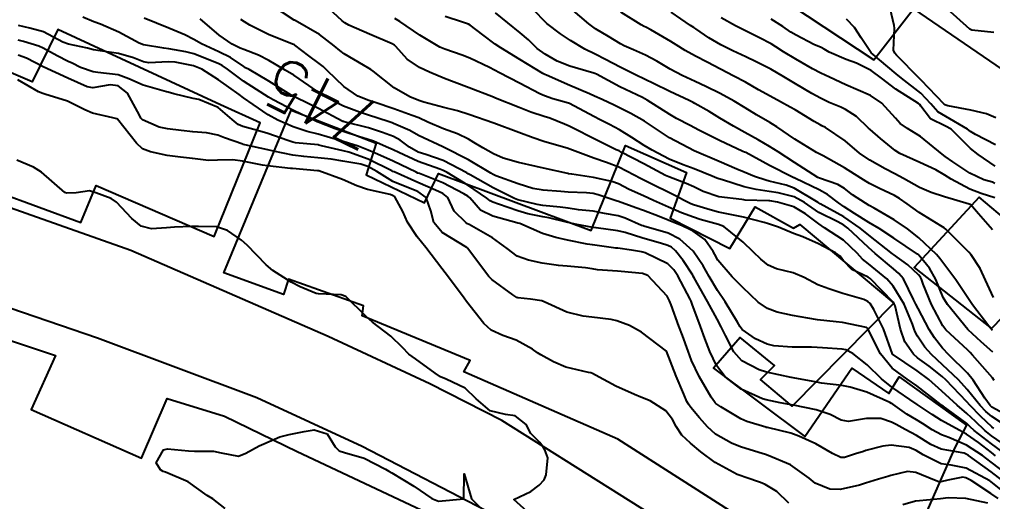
# Model space of a CAD drawing. Header units: metres. Extents: x 318500 to 325275, y 7408834 to 7428799.
# Drawn here: x 320770.1 to 320847.7, y 7409875.7 to 7409914.1 of the extents above; entities that cross this region are included whole.
import ezdxf
from ezdxf.enums import TextEntityAlignment as Align

# ---------------------------------------------------------------- set-up
doc = ezdxf.new("R2010")
doc.units = ezdxf.units.M
doc.header["$MEASUREMENT"] = 0
for name, color, linetype in [('Cotas', 45, 'Continuous'), ('Curvas de Nivel 1m', 11, 'Continuous'), ('Curvas de Nivel 5m', 15, 'Continuous'), ('Edificações', 30, 'Continuous'), ('Vias Primárias', 230, 'Continuous')]:
    doc.layers.add(name, color=color, linetype=linetype)
doc.styles.add('Style-STANDARD', font='STANDARD.shx')

msp = doc.modelspace()

# ---------------------------------------------------------------- linework, layer by layer
at = {"layer": 'Curvas de Nivel 1m', "flags": 128}
for points, elevation in [([(320847.785, 7409881.49), (320847.613, 7409881.627), (320846.735, 7409882.447), (320845.871, 7409883.346), (320845.634, 7409883.604), (320843.949, 7409885.367), (320843.664, 7409885.629), (320842.612, 7409886.45), (320841.686, 7409887.132), (320841.364, 7409887.405), (320840.679, 7409888.395), (320840.331, 7409889.421), (320839.905, 7409891.26), (320839.839, 7409891.429), (320839.742, 7409891.573), (320837.931, 7409893.448), (320837.771, 7409893.55), (320836.466, 7409894.159), (320835.784, 7409894.871), (320835.525, 7409895.222), (320835.153, 7409895.49), (320833.801, 7409896.231), (320832.553, 7409896.778), (320831.813, 7409897.053), (320830.601, 7409897.548), (320829.824, 7409897.815), (320829.478, 7409897.913), (320827.831, 7409898.353), (320826.903, 7409898.531), (320825.837, 7409898.756), (320825.16, 7409898.941), (320823.845, 7409899.338), (320823.623, 7409899.42), (320823.148, 7409899.651), (320822.301, 7409900.11), (320821.857, 7409900.326), (320820.609, 7409900.936), (320819.866, 7409901.302), (320819.609, 7409901.436), (320819.118, 7409901.701), (320817.879, 7409902.334), (320816.91, 7409902.709), (320815.889, 7409903.045), (320813.987, 7409903.769), (320813.901, 7409903.805), (320813.843, 7409903.828), (320811.909, 7409904.387), (320811.053, 7409904.673), (320809.919, 7409905.095), (320807.92, 7409905.85), (320805.93, 7409906.541), (320805.008, 7409906.82), (320803.938, 7409907.091), (320802.348, 7409907.522), (320801.946, 7409907.657), (320801.218, 7409907.941), (320799.96, 7409908.652), (320798.29, 7409909.985), (320798.121, 7409910.127), (320797.982, 7409910.213), (320797.52, 7409910.46), (320795.994, 7409911.373), (320795.627, 7409911.646), (320795.198, 7409912.022), (320794.013, 7409912.922), (320792.072, 7409914.027), (320792.03, 7409914.048), (320791.989, 7409914.07), (320790.049, 7409915.336)], 748), ([(320848.303, 7409881.995), (320847.621, 7409882.452), (320847.145, 7409882.847), (320846.7, 7409883.334), (320845.649, 7409884.601), (320844.962, 7409885.357), (320843.678, 7409886.579), (320842.798, 7409887.383), (320842.281, 7409887.976), (320841.705, 7409888.856), (320841.501, 7409889.197), (320841.426, 7409889.404), (320841.306, 7409889.816), (320840.62, 7409891.417), (320839.761, 7409892.842), (320839.241, 7409893.435), (320837.782, 7409894.636), (320837.318, 7409894.99), (320836.872, 7409895.464), (320835.805, 7409896.503), (320834.29, 7409897.503), (320833.824, 7409897.806), (320832.759, 7409898.598), (320831.845, 7409899.18), (320830.539, 7409899.55), (320829.927, 7409899.635), (320829.851, 7409899.64), (320827.963, 7409899.7), (320827.851, 7409899.715), (320827.69, 7409899.753), (320825.854, 7409899.974), (320824.609, 7409900.381), (320823.861, 7409900.758), (320823.257, 7409901.042), (320821.869, 7409901.556), (320821.605, 7409901.673), (320819.884, 7409902.606), (320818.075, 7409903.539), (320817.899, 7409903.624), (320817.68, 7409903.723), (320815.913, 7409904.604), (320814.238, 7409905.454), (320813.928, 7409905.605), (320813.54, 7409905.776), (320812.384, 7409906.243), (320811.936, 7409906.384), (320810.857, 7409906.734), (320809.943, 7409907.103), (320808.06, 7409907.849), (320807.951, 7409907.893), (320807.884, 7409907.918), (320805.962, 7409908.651), (320804.765, 7409909.102), (320803.972, 7409909.406), (320802.776, 7409909.922), (320801.984, 7409910.292), (320800.998, 7409910.952), (320800.112, 7409911.958), (320800.001, 7409912.059), (320799.8, 7409912.166), (320798.014, 7409912.933), (320796.359, 7409913.673), (320796.028, 7409913.857), (320795.835, 7409914.013), (320794.055, 7409915.694)], 749), ([(320847.683, 7409889.293), (320847.654, 7409889.321), (320847.377, 7409889.663), (320846.077, 7409891.345), (320845.747, 7409891.837), (320844.745, 7409893.36), (320843.783, 7409894.626), (320843.471, 7409895.059), (320843.207, 7409895.379), (320841.809, 7409896.684), (320840.89, 7409897.414), (320839.831, 7409898.138), (320838.23, 7409899.06), (320837.847, 7409899.277), (320837.558, 7409899.454), (320836.518, 7409900.131), (320835.862, 7409900.632), (320835.333, 7409900.956), (320833.869, 7409901.457), (320833.747, 7409901.511), (320831.888, 7409902.716), (320830.573, 7409903.55), (320829.906, 7409903.969), (320828.978, 7409904.51), (320827.922, 7409905.089), (320827.024, 7409905.599), (320825.936, 7409906.255), (320825.087, 7409906.768), (320823.948, 7409907.405), (320823.796, 7409907.489), (320823.488, 7409907.647), (320821.961, 7409908.381), (320820.637, 7409909.016), (320819.975, 7409909.338), (320819.209, 7409909.702), (320817.989, 7409910.305), (320816.81, 7409910.926), (320816.004, 7409911.338), (320815.179, 7409911.758), (320814.017, 7409912.442), (320813.221, 7409912.981), (320812.144, 7409913.798), (320812.032, 7409913.905), (320810.179, 7409915.828)], 753), ([(320847.692, 7409887.566), (320846.775, 7409888.408), (320845.731, 7409889.35), (320845.71, 7409889.373), (320844.074, 7409891.367), (320843.749, 7409891.942), (320843.162, 7409893.379), (320842.659, 7409894.267), (320841.789, 7409895.319), (320841.749, 7409895.36), (320841.689, 7409895.402), (320839.808, 7409896.659), (320838.629, 7409897.442), (320837.827, 7409897.932), (320836.678, 7409898.627), (320835.845, 7409899.159), (320835.397, 7409899.487), (320834.522, 7409900.165), (320833.86, 7409900.519), (320831.97, 7409901.428), (320831.869, 7409901.48), (320831.834, 7409901.495), (320831.72, 7409901.532), (320829.884, 7409902.478), (320827.996, 7409903.491), (320827.899, 7409903.54), (320827.777, 7409903.591), (320825.913, 7409904.449), (320824.271, 7409905.289), (320823.927, 7409905.473), (320823.582, 7409905.645), (320822.489, 7409906.216), (320821.939, 7409906.538), (320820.146, 7409907.688), (320819.952, 7409907.795), (320819.763, 7409907.883), (320817.965, 7409908.742), (320816.091, 7409909.748), (320815.981, 7409909.807), (320815.89, 7409909.842), (320813.989, 7409910.39), (320812.979, 7409910.802), (320812.003, 7409911.34), (320811.381, 7409911.809), (320810.684, 7409912.487), (320810.022, 7409913.058), (320809.044, 7409913.84), (320808.042, 7409914.651)], 752), ([(320847.749, 7409891.95), (320847.115, 7409893.33), (320846.698, 7409894.255), (320845.982, 7409895.347), (320845.793, 7409895.562), (320843.986, 7409897.368), (320843.822, 7409897.494), (320843.543, 7409897.656), (320841.84, 7409898.711), (320840.876, 7409899.415), (320840.269, 7409899.839), (320839.856, 7409900.072), (320838.664, 7409900.64), (320837.866, 7409901.031), (320837.601, 7409901.187), (320837.189, 7409901.46), (320835.882, 7409902.28), (320834.164, 7409903.238), (320833.898, 7409903.371), (320833.631, 7409903.513), (320831.916, 7409904.566), (320830.475, 7409905.552), (320830.146, 7409905.77), (320829.933, 7409905.895), (320828.868, 7409906.505), (320827.945, 7409907.075), (320827.076, 7409907.599), (320825.959, 7409908.212), (320824.83, 7409908.764), (320823.973, 7409909.169), (320822.932, 7409909.656), (320821.987, 7409910.147), (320820.899, 7409910.778), (320820.004, 7409911.267), (320819.048, 7409911.704), (320818.316, 7409912.018), (320818.015, 7409912.177), (320817.051, 7409912.765), (320816.026, 7409913.379), (320815.496, 7409913.755), (320814.048, 7409914.983)], 754), ([(320847.856, 7409899.882), (320846.765, 7409900.242), (320845.862, 7409900.571), (320844.379, 7409901.365), (320843.875, 7409901.689), (320843.149, 7409902.113), (320841.89, 7409902.706), (320840.294, 7409903.424), (320839.904, 7409903.664), (320838.74, 7409904.62), (320837.928, 7409905.326), (320837.8, 7409905.452), (320836.838, 7409906.365), (320835.945, 7409906.941), (320835.574, 7409907.114), (320834.662, 7409907.499), (320833.955, 7409907.828), (320833.276, 7409908.201), (320831.972, 7409908.982), (320831.032, 7409909.544), (320829.989, 7409910.139), (320828.84, 7409910.734), (320828.003, 7409911.131), (320826.978, 7409911.6), (320826.015, 7409912.08), (320825.058, 7409912.662), (320824.027, 7409913.363), (320823.862, 7409913.476), (320823.605, 7409913.646), (320822.046, 7409914.705)], 756), ([(320847.783, 7409913.079), (320846.029, 7409913.273), (320845.866, 7409913.352), (320844.054, 7409914.957)], 761), ([(320849.55, 7409877.29), (320847.572, 7409878.816), (320846.884, 7409879.327), (320845.592, 7409880.163), (320844.191, 7409880.771), (320843.604, 7409880.982), (320842.858, 7409881.381), (320842.1, 7409881.877), (320841.618, 7409882.168), (320840.844, 7409882.633), (320839.724, 7409883.429), (320839.631, 7409883.494), (320839.489, 7409883.574), (320837.644, 7409884.374), (320836.326, 7409884.794), (320835.651, 7409884.909), (320834.052, 7409885.106), (320833.655, 7409885.177), (320831.78, 7409885.529), (320831.66, 7409885.554), (320831.635, 7409885.556), (320829.666, 7409885.979), (320829.078, 7409886.16), (320827.68, 7409886.896), (320827.052, 7409887.596), (320826.388, 7409888.919), (320826.042, 7409889.607), (320825.719, 7409890.205), (320824.951, 7409891.622), (320823.893, 7409893.513), (320823.819, 7409893.639), (320823.803, 7409893.672), (320823.771, 7409893.718), (320823.008, 7409894.878), (320822.396, 7409895.661), (320822.082, 7409895.954), (320821.796, 7409896.093), (320821.21, 7409896.265), (320819.805, 7409896.676), (320818.392, 7409897.131), (320817.813, 7409897.267), (320816.072, 7409897.49), (320815.817, 7409897.53), (320814.528, 7409897.763), (320813.821, 7409897.918), (320812.312, 7409898.28), (320811.826, 7409898.373), (320810.624, 7409898.614), (320809.83, 7409898.839), (320808.287, 7409899.393), (320807.837, 7409899.535), (320807.628, 7409899.643), (320807.351, 7409899.857), (320805.855, 7409900.893), (320804.198, 7409901.905), (320803.872, 7409902.075), (320803.623, 7409902.163), (320801.883, 7409902.773), (320800.337, 7409903.51), (320799.896, 7409903.726), (320799.345, 7409903.968), (320798.325, 7409904.404), (320797.905, 7409904.539), (320797.135, 7409904.771), (320795.912, 7409905.167), (320795.28, 7409905.386), (320793.919, 7409905.93), (320793.841, 7409905.963), (320793.627, 7409906.044), (320791.932, 7409906.848), (320790.327, 7409907.703), (320789.947, 7409907.922), (320789.667, 7409908.094), (320787.966, 7409909.203), (320786.694, 7409910.139), (320786.271, 7409910.434), (320785.984, 7409910.58), (320785.263, 7409910.881), (320783.992, 7409911.372), (320783.355, 7409911.541), (320781.996, 7409911.774), (320781.614, 7409911.824), (320779.999, 7409912.098), (320779.65, 7409912.234), (320778.013, 7409913.095), (320776.56, 7409913.734), (320776.025, 7409913.935), (320775.154, 7409914.293)], 744), ([(320848.904, 7409879.3), (320847.594, 7409880.263), (320846.222, 7409881.341), (320845.9, 7409881.633), (320845.615, 7409881.883), (320843.735, 7409883.262), (320843.63, 7409883.336), (320843.607, 7409883.347), (320843.578, 7409883.371), (320841.652, 7409884.883), (320840.88, 7409885.412), (320839.673, 7409886.308), (320838.737, 7409887.44), (320837.773, 7409889.386), (320837.747, 7409889.45), (320837.711, 7409889.496), (320837.627, 7409889.536), (320835.717, 7409889.936), (320835.207, 7409889.998), (320833.72, 7409890.157), (320832.958, 7409890.281), (320831.724, 7409890.492), (320830.516, 7409890.76), (320829.733, 7409891.062), (320828.998, 7409891.571), (320827.757, 7409892.735), (320826.927, 7409893.598), (320825.783, 7409894.925), (320825.531, 7409895.357), (320825.402, 7409895.616), (320824.736, 7409896.558), (320823.814, 7409897.217), (320823.539, 7409897.367), (320822.945, 7409897.653), (320822.137, 7409897.977), (320821.827, 7409898.105), (320821.108, 7409898.4), (320819.838, 7409898.874), (320819.243, 7409899.1), (320817.848, 7409899.598), (320817.754, 7409899.627), (320817.442, 7409899.726), (320816.239, 7409900.137), (320815.847, 7409900.231), (320815.317, 7409900.286), (320813.849, 7409900.343), (320813.247, 7409900.381), (320811.85, 7409900.496), (320811.024, 7409900.641), (320809.858, 7409900.999), (320808.071, 7409901.644), (320807.868, 7409901.737), (320807.67, 7409901.853), (320805.886, 7409902.93), (320803.96, 7409903.909), (320803.922, 7409903.932), (320803.9, 7409903.938), (320803.85, 7409903.961), (320801.909, 7409904.857), (320801.218, 7409905.246), (320799.919, 7409905.828), (320799.818, 7409905.861), (320799.498, 7409905.966), (320797.928, 7409906.491), (320797.199, 7409906.729), (320795.938, 7409907.203), (320794.318, 7409908.034), (320793.954, 7409908.277), (320793.163, 7409908.851), (320791.974, 7409909.665), (320791.288, 7409910.077), (320789.987, 7409910.836), (320789.156, 7409911.267), (320787.996, 7409911.712), (320787.701, 7409911.828), (320787.063, 7409912.134), (320786.011, 7409912.856), (320784.499, 7409914.165)], 746), ([(320848.876, 7409880.015), (320847.604, 7409880.906), (320847.073, 7409881.328), (320846.319, 7409882.041), (320845.623, 7409882.685), (320844.858, 7409883.358), (320843.647, 7409884.478), (320842.601, 7409885.386), (320841.67, 7409886.083), (320839.69, 7409887.43), (320838.974, 7409889.437), (320838.21, 7409890.968), (320837.923, 7409891.448), (320837.743, 7409891.63), (320837.424, 7409891.776), (320835.752, 7409892.264), (320834.636, 7409892.617), (320833.761, 7409892.935), (320832.67, 7409893.521), (320831.774, 7409893.915), (320830.464, 7409894.237), (320829.78, 7409894.518), (320829.202, 7409894.987), (320828.593, 7409895.578), (320827.801, 7409896.344), (320826.253, 7409897.606), (320825.822, 7409897.769), (320824.362, 7409898.166), (320823.83, 7409898.333), (320822.884, 7409898.703), (320821.842, 7409899.147), (320820.659, 7409899.682), (320819.854, 7409900.046), (320818.716, 7409900.564), (320817.863, 7409900.994), (320817.33, 7409901.196), (320815.866, 7409901.506), (320814.141, 7409901.767), (320813.871, 7409901.81), (320813.82, 7409901.821), (320811.877, 7409902.255), (320811.3, 7409902.387), (320809.883, 7409902.707), (320808.671, 7409903.059), (320807.893, 7409903.39), (320807.036, 7409903.863), (320806.332, 7409904.301), (320805.907, 7409904.563), (320805.022, 7409905.004), (320803.915, 7409905.402), (320802.659, 7409905.923), (320801.925, 7409906.258), (320801.404, 7409906.462), (320799.935, 7409906.981), (320798.444, 7409907.481), (320797.945, 7409907.642), (320797.063, 7409907.999), (320795.961, 7409908.758), (320794.644, 7409910.03), (320794.299, 7409910.351), (320793.986, 7409910.599), (320793.159, 7409911.22), (320792.058, 7409912.069), (320792.001, 7409912.105), (320791.94, 7409912.131), (320790.012, 7409912.878), (320788.474, 7409913.663), (320788.027, 7409913.921), (320787.744, 7409914.124)], 747), ([(320847.814, 7409885.318), (320847.663, 7409885.52), (320846.091, 7409887.344), (320845.891, 7409887.546), (320845.694, 7409887.734), (320843.946, 7409889.368), (320843.715, 7409889.672), (320842.811, 7409891.384), (320842.158, 7409893), (320842.009, 7409893.396), (320841.924, 7409893.55), (320841.773, 7409893.737), (320840.924, 7409894.555), (320839.789, 7409895.37), (320839.702, 7409895.431), (320837.812, 7409896.907), (320837.132, 7409897.46), (320835.833, 7409898.376), (320833.939, 7409899.419), (320833.849, 7409899.465), (320833.782, 7409899.511), (320831.861, 7409900.663), (320831.23, 7409900.906), (320829.867, 7409901.221), (320829.591, 7409901.288), (320828.691, 7409901.578), (320827.875, 7409901.924), (320827.288, 7409902.186), (320825.888, 7409902.797), (320823.9, 7409903.64), (320821.915, 7409904.681), (320820.407, 7409905.685), (320819.933, 7409906.004), (320818.845, 7409906.612), (320817.944, 7409907.075), (320817.509, 7409907.29), (320816.563, 7409907.741), (320815.954, 7409908.006), (320815.537, 7409908.173), (320813.966, 7409908.838), (320812.114, 7409909.661), (320811.979, 7409909.722), (320811.828, 7409909.802), (320809.996, 7409910.927), (320808.476, 7409911.845), (320808.013, 7409912.153), (320807.041, 7409912.885), (320806.028, 7409913.663), (320805.885, 7409913.74), (320805.426, 7409913.889), (320804.037, 7409914.351)], 751), ([(320847.867, 7409901.038), (320847.67, 7409901.125), (320846.981, 7409901.333), (320845.877, 7409901.848), (320844.502, 7409902.752), (320843.897, 7409903.186), (320843.662, 7409903.374), (320841.921, 7409904.77), (320840.895, 7409905.416), (320840.324, 7409905.815), (320839.938, 7409906.238), (320838.838, 7409907.441), (320837.959, 7409908.04), (320836.96, 7409908.471), (320835.971, 7409908.896), (320834.671, 7409909.5), (320833.985, 7409909.831), (320833.329, 7409910.178), (320832.001, 7409910.941), (320831.012, 7409911.545), (320830.399, 7409911.939), (320830.016, 7409912.167), (320829.089, 7409912.642), (320828.026, 7409913.177), (320827.171, 7409913.599), (320826.039, 7409914.236)], 757), ([(320847.887, 7409902.426), (320846.543, 7409903.34), (320845.907, 7409903.835), (320844.373, 7409905.366), (320843.932, 7409905.613), (320842.74, 7409906.19), (320841.948, 7409907.212), (320841.879, 7409907.331), (320841.776, 7409907.403), (320839.967, 7409908.546), (320838.811, 7409909.442), (320837.989, 7409910.055), (320836.828, 7409910.637), (320836.002, 7409910.929), (320834.652, 7409911.5), (320834.25, 7409911.744), (320834.014, 7409911.873), (320833.417, 7409912.115), (320832.023, 7409912.851), (320831.602, 7409913.112), (320830.96, 7409913.546), (320830.039, 7409914.151)], 758), ([(320847.912, 7409904.103), (320846.327, 7409904.941), (320845.927, 7409905.183), (320845.691, 7409905.352), (320843.94, 7409906.373), (320843.322, 7409906.758), (320842.752, 7409907.388), (320841.962, 7409908.225), (320840.42, 7409909.423), (320839.985, 7409909.77), (320838.01, 7409911.45), (320837.209, 7409912.649), (320836.668, 7409913.47), (320836.04, 7409914.137)], 759), ([(320848.494, 7409877.306), (320847.561, 7409878.036), (320845.762, 7409879.338), (320845.582, 7409879.454), (320845.408, 7409879.517), (320843.587, 7409879.841), (320842.768, 7409880.206), (320841.603, 7409880.933), (320840.71, 7409881.413), (320839.99, 7409881.8), (320839.616, 7409882.003), (320838.772, 7409882.285), (320837.618, 7409882.283), (320836.204, 7409882.059), (320835.617, 7409882.155), (320834.73, 7409882.602), (320833.625, 7409882.975), (320831.816, 7409883.34), (320831.628, 7409883.377), (320831.5, 7409883.403), (320830.756, 7409883.543), (320829.633, 7409883.774), (320829.337, 7409883.862), (320827.646, 7409884.625), (320826.355, 7409885.603), (320825.673, 7409886.508), (320825.148, 7409887.618), (320824.742, 7409888.666), (320824.386, 7409889.63), (320823.737, 7409891.407), (320823.653, 7409891.641), (320823.574, 7409891.811), (320822.577, 7409893.658), (320822.261, 7409894.149), (320821.779, 7409894.61), (320819.982, 7409895.495), (320819.789, 7409895.563), (320819.681, 7409895.583), (320818.904, 7409895.703), (320817.792, 7409895.86), (320817.634, 7409895.881), (320815.796, 7409896.127), (320815.355, 7409896.197), (320813.801, 7409896.507), (320812.857, 7409896.732), (320811.809, 7409897.034), (320809.99, 7409897.827), (320809.86, 7409897.869), (320809.821, 7409897.88), (320809.749, 7409897.902), (320807.826, 7409898.423), (320806.866, 7409898.9), (320805.998, 7409899.878), (320805.842, 7409900.019), (320805.515, 7409900.215), (320803.858, 7409901.078), (320801.98, 7409901.817), (320801.869, 7409901.863), (320801.72, 7409901.932), (320799.883, 7409902.821), (320798.39, 7409903.485), (320797.896, 7409903.692), (320797.097, 7409903.998), (320795.904, 7409904.386), (320794.637, 7409904.759), (320793.909, 7409904.955), (320793.032, 7409905.174), (320791.915, 7409905.561), (320790.704, 7409906.082), (320789.926, 7409906.498), (320788.725, 7409907.321), (320787.946, 7409907.872), (320787.61, 7409908.125), (320785.967, 7409909.3), (320784.642, 7409910.163), (320783.982, 7409910.42), (320782.502, 7409910.709), (320781.985, 7409910.738), (320780.424, 7409910.663), (320779.985, 7409910.724), (320779.177, 7409911.049), (320777.992, 7409911.409), (320777.238, 7409911.507), (320775.994, 7409911.705), (320775.521, 7409911.813), (320773.998, 7409912.136), (320773.564, 7409912.314), (320772.012, 7409913.122), (320770.933, 7409913.43), (320770.019, 7409913.621)], 743), ([(320848.628, 7409876.391), (320847.549, 7409877.265), (320847.473, 7409877.321), (320845.565, 7409878.328), (320844.365, 7409878.561), (320843.569, 7409878.667), (320842.139, 7409879.392), (320841.585, 7409879.729), (320841.031, 7409879.966), (320839.591, 7409880.149), (320838.942, 7409880.084), (320837.584, 7409879.721), (320837.378, 7409879.658), (320836.758, 7409879.462), (320835.87, 7409879.182), (320835.576, 7409879.181), (320834.916, 7409879.49), (320833.591, 7409880.273), (320832.235, 7409880.889), (320831.604, 7409881.105), (320829.738, 7409881.558), (320829.628, 7409881.578), (320829.61, 7409881.584), (320828.089, 7409882.057), (320827.617, 7409882.266), (320826.006, 7409883.226), (320825.629, 7409883.473), (320825.556, 7409883.538), (320825.504, 7409883.612), (320825.257, 7409883.994), (320824.28, 7409885.631), (320823.679, 7409886.925), (320823.41, 7409887.644), (320822.947, 7409888.896), (320822.664, 7409889.656), (320822.044, 7409891.357), (320821.93, 7409891.667), (320821.746, 7409892.04), (320820.199, 7409893.686), (320819.772, 7409893.842), (320818.074, 7409894.017), (320817.773, 7409894.037), (320816.179, 7409894.156), (320815.767, 7409894.213), (320815.225, 7409894.298), (320813.77, 7409894.441), (320813.06, 7409894.491), (320811.773, 7409894.683), (320810.672, 7409894.921), (320809.781, 7409895.227), (320808.979, 7409895.838), (320807.803, 7409896.697), (320805.948, 7409897.748), (320805.819, 7409897.816), (320805.701, 7409897.882), (320804.748, 7409898.815), (320804.239, 7409899.904), (320803.845, 7409900.238), (320803.263, 7409900.502), (320801.858, 7409901.12), (320799.961, 7409901.959), (320799.871, 7409902.001), (320799.795, 7409902.037), (320797.885, 7409902.979), (320796.367, 7409903.531), (320795.895, 7409903.649), (320794.19, 7409904.036), (320793.955, 7409904.093), (320793.901, 7409904.104), (320792.104, 7409904.269), (320791.902, 7409904.318), (320791.506, 7409904.472), (320789.909, 7409905.01), (320789.065, 7409905.256), (320787.915, 7409905.58), (320787.534, 7409905.743), (320787.048, 7409906.133), (320785.934, 7409907.083), (320784.39, 7409907.719), (320783.945, 7409907.811), (320782.418, 7409908.193), (320781.952, 7409908.305), (320781.819, 7409908.335), (320779.959, 7409908.863), (320778.83, 7409909.378), (320777.972, 7409909.708), (320776.354, 7409909.895), (320775.975, 7409909.928), (320774.973, 7409910.295), (320774.3, 7409910.622), (320773.985, 7409910.762), (320773.098, 7409911.21), (320771.995, 7409911.827), (320771.642, 7409911.981), (320770.42, 7409912.354), (320770.002, 7409912.461)], 742), ([(320848.123, 7409875.898), (320847.54, 7409876.297), (320845.983, 7409877.336), (320845.553, 7409877.563), (320845.298, 7409877.6), (320844.121, 7409877.361), (320843.549, 7409877.23), (320843.405, 7409877.229), (320843.05, 7409877.378), (320841.559, 7409877.991), (320840.907, 7409878.063), (320839.555, 7409877.742), (320839.318, 7409877.668), (320838.584, 7409877.44), (320837.547, 7409877.119), (320837.057, 7409876.969), (320835.541, 7409876.616), (320834.696, 7409876.647), (320833.546, 7409877.135), (320833.056, 7409877.515), (320831.566, 7409878.586), (320829.788, 7409879.346), (320829.578, 7409879.413), (320829.051, 7409879.568), (320827.587, 7409880.028), (320826.862, 7409880.327), (320825.602, 7409881.049), (320824.944, 7409881.62), (320824.318, 7409882.33), (320823.625, 7409883.169), (320823.424, 7409883.44), (320823.313, 7409883.645), (320823.062, 7409884.225), (320822.459, 7409885.658), (320821.69, 7409887.67), (320819.702, 7409889.161), (320818.727, 7409889.705), (320817.715, 7409890.076), (320817.273, 7409890.17), (320815.719, 7409890.358), (320815.036, 7409890.441), (320813.725, 7409890.765), (320811.93, 7409891.605), (320811.738, 7409891.682), (320810.838, 7409891.814), (320809.821, 7409891.909), (320809.741, 7409891.938), (320809.43, 7409892.146), (320807.755, 7409893.361), (320807.515, 7409893.611), (320807.33, 7409893.856), (320805.926, 7409895.74), (320805.816, 7409895.88), (320805.79, 7409895.9), (320805.753, 7409895.918), (320803.808, 7409897.118), (320803.128, 7409897.917), (320802.898, 7409898.85), (320802.524, 7409899.923), (320801.847, 7409900.395), (320801.113, 7409900.679), (320799.858, 7409901.191), (320798.593, 7409901.979), (320797.876, 7409902.382), (320797.308, 7409902.566), (320795.882, 7409902.809), (320794.948, 7409902.96), (320793.886, 7409903.086), (320792.77, 7409903.173), (320791.888, 7409903.294), (320790.363, 7409903.615), (320789.894, 7409903.72), (320788.073, 7409904.117), (320787.934, 7409904.153), (320787.9, 7409904.161), (320786.446, 7409904.683), (320785.907, 7409904.892), (320785.006, 7409905.062), (320783.91, 7409905.148), (320782.997, 7409905.27), (320781.912, 7409905.384), (320781.233, 7409905.53), (320779.919, 7409906.097), (320779.787, 7409906.231), (320779.668, 7409906.488), (320778.706, 7409908.242), (320777.958, 7409908.811), (320777.321, 7409908.899), (320775.956, 7409908.673), (320775.495, 7409908.749), (320773.967, 7409909.433), (320771.98, 7409910.33), (320770.667, 7409911.03), (320769.989, 7409911.28)], 741), ([(320810.577, 7409874.88), (320809.52, 7409875.83), (320810.88, 7409876.459), (320811.537, 7409876.967), (320811.938, 7409877.401), (320812.094, 7409877.792), (320812.22, 7409879.14), (320811.99, 7409879.794), (320811.836, 7409880.05), (320811.586, 7409880.368), (320810.878, 7409881.096), (320810.499, 7409881.817), (320809.61, 7409882.498), (320808.844, 7409882.605), (320807.616, 7409882.892), (320806.521, 7409883.867), (320805.642, 7409884.699), (320804.125, 7409885.43), (320803.656, 7409885.617), (320803.248, 7409885.914), (320801.671, 7409887.052), (320801.152, 7409887.415), (320800.626, 7409887.946), (320799.693, 7409888.852), (320798.246, 7409889.982), (320797.717, 7409890.441), (320796.108, 7409892.006), (320795.741, 7409892.151), (320793.929, 7409892.224), (320793.742, 7409892.249), (320792.473, 7409892.785), (320791.751, 7409893.153), (320790.305, 7409894.085), (320789.767, 7409894.534), (320788.256, 7409896.113), (320787.796, 7409896.523), (320786.671, 7409897.273), (320785.811, 7409897.58), (320784.371, 7409897.605), (320783.811, 7409897.588), (320782.452, 7409897.548), (320781.809, 7409897.493), (320780.615, 7409897.411), (320779.811, 7409897.628), (320779.046, 7409898.238), (320777.833, 7409899.541), (320777.41, 7409899.831), (320776.196, 7409900.275), (320775.842, 7409900.401), (320775.687, 7409900.437), (320774.611, 7409900.298), (320773.84, 7409900.264), (320773.725, 7409900.311), (320771.864, 7409901.942), (320771.205, 7409902.34), (320769.878, 7409902.897)], 739), ([(320786.49, 7409875.115), (320785.517, 7409875.871), (320785.073, 7409876.154), (320783.536, 7409877.239), (320781.752, 7409877.992), (320781.548, 7409878.07), (320781.345, 7409878.203), (320781.005, 7409878.762), (320781.574, 7409879.796), (320781.902, 7409879.868), (320783.573, 7409879.709), (320784.061, 7409879.677), (320785.573, 7409879.684), (320786.167, 7409879.545), (320787.568, 7409879.292), (320788.155, 7409879.528), (320789.21, 7409880.096), (320789.582, 7409880.268), (320790.849, 7409880.816), (320791.589, 7409880.997), (320792.8, 7409881.26), (320793.593, 7409881.373), (320794.618, 7409881.052), (320795.269, 7409880.015), (320795.576, 7409879.71), (320796.017, 7409879.562), (320797.567, 7409879.11), (320799.276, 7409878.242), (320799.552, 7409878.089), (320799.795, 7409877.956), (320801.534, 7409876.889), (320802.972, 7409875.915), (320803.518, 7409875.696), (320805.52, 7409875.88), (320805.55, 7409877.88), (320806.124, 7409875.871), (320806.835, 7409875.182)], 739)]:
    msp.add_lwpolyline(points, dxfattribs=dict(at, elevation=elevation))
at = {"layer": 'Curvas de Nivel 5m', "flags": 128}
for points, elevation in [([(320847.94, 7409906.282), (320847.189, 7409906.578), (320845.945, 7409906.87), (320844.103, 7409907.214), (320843.949, 7409907.278), (320843.892, 7409907.314), (320843.832, 7409907.372), (320841.978, 7409909.268), (320841.844, 7409909.402), (320840.008, 7409911.277), (320839.883, 7409911.431), (320839.782, 7409911.662), (320839.851, 7409913.432), (320839.839, 7409913.626), (320839.405, 7409915.437)], 760), ([(320847.678, 7409897.322), (320846.564, 7409898.614), (320845.912, 7409899.349), (320845.867, 7409899.367), (320845.85, 7409899.375), (320845.811, 7409899.39), (320843.856, 7409899.98), (320842.795, 7409900.321), (320841.863, 7409900.719), (320841.42, 7409900.961), (320840.583, 7409901.419), (320839.875, 7409901.793), (320839.105, 7409902.214), (320837.892, 7409902.893), (320837.083, 7409903.462), (320835.914, 7409904.434), (320834.354, 7409905.504), (320834.066, 7409905.642), (320833.932, 7409905.71), (320833.467, 7409905.983), (320831.944, 7409906.898), (320831.541, 7409907.131), (320830.781, 7409907.548), (320829.956, 7409907.988), (320829.028, 7409908.51), (320827.973, 7409909.11), (320827.059, 7409909.599), (320825.988, 7409910.145), (320824.922, 7409910.7), (320824.003, 7409911.182), (320823.177, 7409911.652), (320822.451, 7409912.1), (320822.017, 7409912.368), (320820.432, 7409913.28), (320820.028, 7409913.507), (320819.904, 7409913.567), (320819.654, 7409913.696), (320818.045, 7409914.707)], 755), ([(320847.923, 7409879.315), (320847.584, 7409879.578), (320846.562, 7409880.369), (320845.605, 7409881.03), (320845.022, 7409881.356), (320843.618, 7409882.132), (320842.853, 7409882.613), (320841.655, 7409883.4), (320841.63, 7409883.414), (320841.578, 7409883.453), (320839.65, 7409884.781), (320838.819, 7409885.438), (320837.677, 7409886.565), (320836.529, 7409887.467), (320835.969, 7409887.752), (320835.693, 7409887.819), (320834.124, 7409887.933), (320833.694, 7409887.955), (320833.245, 7409887.964), (320831.694, 7409887.976), (320830.237, 7409888.093), (320829.697, 7409888.222), (320828.772, 7409888.645), (320827.708, 7409889.385), (320827.552, 7409889.592), (320827.35, 7409889.959), (320826.373, 7409891.604), (320825.753, 7409892.501), (320825.076, 7409893.62), (320824.615, 7409894.465), (320823.807, 7409895.64), (320822.742, 7409896.594), (320821.811, 7409897.056), (320819.886, 7409897.622), (320819.819, 7409897.642), (320819.695, 7409897.692), (320818.385, 7409898.268), (320817.831, 7409898.439), (320816.747, 7409898.65), (320815.831, 7409898.816), (320814.656, 7409898.938), (320813.833, 7409899.057), (320813.209, 7409899.154), (320811.835, 7409899.283), (320811.383, 7409899.355), (320809.839, 7409899.737), (320809.576, 7409899.833), (320807.853, 7409900.685), (320806.026, 7409901.719), (320805.869, 7409901.814), (320805.765, 7409901.882), (320803.884, 7409902.861), (320802.484, 7409903.331), (320801.894, 7409903.533), (320801.184, 7409903.941), (320800.443, 7409904.49), (320799.908, 7409904.778), (320799.05, 7409905.111), (320797.915, 7409905.458), (320795.976, 7409905.953), (320795.92, 7409905.971), (320795.889, 7409905.98), (320795.824, 7409906.011), (320793.935, 7409907.01), (320792.136, 7409907.879), (320791.949, 7409907.971), (320791.771, 7409908.072), (320789.967, 7409909.198), (320788.401, 7409910.114), (320788.128, 7409910.264), (320787.982, 7409910.362), (320786.93, 7409911.076), (320785.994, 7409911.525), (320784.618, 7409912.164), (320784.005, 7409912.524), (320783.293, 7409912.898), (320782.018, 7409913.431), (320780.03, 7409914.23)], 745), ([(320848.845, 7409882.525), (320847.629, 7409883.196), (320847.556, 7409883.248), (320847.493, 7409883.322), (320847.053, 7409883.915), (320846.124, 7409885.343), (320845.668, 7409885.901), (320844.197, 7409887.365), (320843.695, 7409887.894), (320843.05, 7409888.727), (320842.637, 7409889.386), (320841.735, 7409891.071), (320841.567, 7409891.403), (320841.384, 7409891.767), (320840.569, 7409893.418), (320840.208, 7409893.857), (320839.778, 7409894.219), (320838.322, 7409895.445), (320837.797, 7409895.915), (320836.142, 7409897.475), (320835.824, 7409897.716), (320835.354, 7409897.96), (320833.838, 7409898.73), (320832.693, 7409899.522), (320831.854, 7409899.971), (320830.595, 7409900.286), (320829.858, 7409900.393), (320828.823, 7409900.539), (320827.862, 7409900.77), (320826.148, 7409901.326), (320825.868, 7409901.397), (320825.707, 7409901.451), (320825.329, 7409901.618), (320823.879, 7409902.211), (320823.008, 7409902.528), (320821.89, 7409902.975), (320820.532, 7409903.684), (320819.906, 7409904.073), (320818.908, 7409904.712), (320817.924, 7409905.305), (320817.143, 7409905.732), (320816.329, 7409906.139), (320815.936, 7409906.338), (320814.694, 7409907.011), (320813.946, 7409907.4), (320813.679, 7409907.505), (320812.632, 7409907.79), (320811.953, 7409908.011), (320811.58, 7409908.182), (320809.968, 7409909.04), (320808.381, 7409909.846), (320807.983, 7409910.059), (320807.562, 7409910.28), (320805.997, 7409911.032), (320805.384, 7409911.273), (320803.998, 7409911.738), (320803.605, 7409911.914), (320802.014, 7409912.863), (320800.427, 7409913.954), (320800.034, 7409914.199)], 750), ([(320831.435, 7409875.531), (320830.47, 7409876.476), (320829.545, 7409877.033), (320829.164, 7409877.183), (320827.998, 7409877.583), (320827.552, 7409877.736), (320827.317, 7409877.829), (320825.567, 7409878.764), (320824.424, 7409879.627), (320823.59, 7409880.319), (320822.9, 7409880.951), (320822.459, 7409881.657), (320822.159, 7409882.212), (320821.618, 7409882.899), (320820.371, 7409883.683), (320819.635, 7409883.992), (320819.136, 7409884.199), (320817.647, 7409884.854), (320816.032, 7409885.744), (320815.79, 7409885.876), (320815.662, 7409885.925), (320815.454, 7409885.96), (320813.666, 7409886.375), (320812.685, 7409886.8), (320811.676, 7409887.369), (320811.41, 7409887.537), (320810.994, 7409887.81), (320809.691, 7409888.531), (320808.624, 7409888.913), (320807.702, 7409889.345), (320807.12, 7409889.859), (320805.736, 7409891.621), (320805.545, 7409891.883), (320804.774, 7409892.919), (320804.029, 7409893.906), (320803.765, 7409894.255), (320802.484, 7409895.923), (320801.803, 7409896.765), (320801.025, 7409897.942), (320800.668, 7409898.787), (320800.011, 7409899.957), (320799.842, 7409900.063), (320799.656, 7409900.149), (320797.848, 7409900.543), (320797.002, 7409900.849), (320795.86, 7409901.354), (320793.969, 7409902.039), (320793.87, 7409902.05), (320791.872, 7409902.219), (320791.71, 7409902.234), (320789.875, 7409902.437), (320789.48, 7409902.492), (320787.88, 7409902.808), (320787.101, 7409902.913), (320785.881, 7409902.879), (320785.173, 7409902.864), (320783.883, 7409903.017), (320782.925, 7409903.144), (320781.886, 7409903.27), (320780.541, 7409903.57), (320779.894, 7409903.808), (320779.432, 7409904.235), (320777.919, 7409906.162), (320777.869, 7409906.201), (320777.535, 7409906.256), (320775.926, 7409906.653), (320775.301, 7409906.918), (320773.939, 7409907.592), (320772.13, 7409908.146), (320771.948, 7409908.207), (320771.62, 7409908.335), (320769.964, 7409909.291)], 740), ([(320847.313, 7409875.541), (320845.536, 7409875.91), (320844.136, 7409875.961), (320843.535, 7409875.89), (320841.853, 7409875.715), (320841.533, 7409875.689), (320840.513, 7409875.41)], 740)]:
    msp.add_lwpolyline(points, dxfattribs=dict(at, elevation=elevation))
at = {"layer": 'Edificações'}
for points in [[(320848.208, 7409924.453), (320842.902, 7409916.804), (320839.433, 7409919.354), (320837.393, 7409916.6), (320832.699, 7409919.762), (320830.25, 7409916.192), (320838.209, 7409910.889), (320841.372, 7409914.969), (320850.46, 7409908.729)], [(320827.661, 7409874.344), (320817.809, 7409880.631), (320805.537, 7409886.003), (320806.043, 7409886.914), (320797.423, 7409890.467), (320797.525, 7409891.277), (320791.546, 7409893.404), (320791.141, 7409892.188), (320786.378, 7409893.91), (320791.75, 7409906.891), (320798.54, 7409904.258), (320797.729, 7409901.726), (320802.39, 7409899.497), (320803.505, 7409901.827), (320815.665, 7409897.269), (320818.402, 7409904.055), (320823.283, 7409901.917), (320821.966, 7409898.271), (320826.728, 7409895.84), (320828.755, 7409899.182), (320831.807, 7409897.455), (320832.314, 7409897.759), (320839.813, 7409891.479), (320831.706, 7409883.275), (320829.173, 7409885.402), (320830.287, 7409886.516), (320827.551, 7409888.745), (320825.423, 7409886.314), (320832.72, 7409880.844), (320836.469, 7409886.314), (320839.409, 7409884.282), (320840.22, 7409885.599), (320845.59, 7409881.75), (320844.685, 7409880.016), (320839.112, 7409867.355)], [(320757.382, 7409892.509), (320772.958, 7409887.32), (320771.036, 7409883.001), (320779.836, 7409879.131), (320781.86, 7409883.88), (320786.436, 7409882.473), (320792.243, 7409879.658), (320802.111, 7409874.988)]]:
    msp.add_lwpolyline(points, dxfattribs=at)
for points in [[(320786.119, 7409907.305), (320773.162, 7409913.322), (320771.121, 7409909.141), (320768.468, 7409910.263), (320764.998, 7409901.59), (320774.997, 7409897.918), (320776.221, 7409900.876), (320785.608, 7409896.797), (320789.281, 7409905.873)], [(320853.208, 7409891.452), (320849.817, 7409886.568), (320858.228, 7409881.201), (320864.788, 7409891.568), (320855.665, 7409898.263), (320852.666, 7409894.828), (320846.605, 7409899.949), (320841.419, 7409894.329), (320847.605, 7409889.457), (320851.291, 7409893.267)]]:
    msp.add_lwpolyline(points, close=True, dxfattribs=at)
at = {"layer": 'Vias Primárias'}
msp.add_lwpolyline([(320979.301, 7409794.224), (320961.85, 7409806.467), (320950.246, 7409814.493), (320940.485, 7409821.21), (320934.636, 7409824.241), (320925.863, 7409827.273), (320917.414, 7409829.763), (320903.094, 7409833.565), (320886.413, 7409838.329), (320873.824, 7409842.669), (320861.802, 7409847.974), (320849.22, 7409855.568), (320827.326, 7409870.309), (320808.565, 7409882.127), (320802.825, 7409885.05), (320794.701, 7409888.839), (320778.977, 7409895.677), (320764.896, 7409900.657)], dxfattribs=at)
msp.add_lwpolyline([(320740.42, 7409900.365), (320748.768, 7409897.422), (320763.398, 7409893.121), (320776.307, 7409888.712), (320789.031, 7409883.961), (320797.421, 7409880.09), (320807.964, 7409874.607), (320820.583, 7409867.058), (320832.201, 7409859.209), (320850.297, 7409847.569), (320856.751, 7409843.483), (320864.067, 7409839.72), (320874.071, 7409835.527), (320883.24, 7409832.284), (320895.934, 7409828.843), (320910.995, 7409824.757), (320924.583, 7409820.763, -0.067227), (320939.765, 7409813.98, -0.021397), (320950.536, 7409806.655), (320967.749, 7409794.504), (320978.848, 7409787.062), (320982.829, 7409784.804), (320985.518, 7409783.621), (320988.961, 7409782.116)], format="xyb", dxfattribs=at)

# ---------------------------------------------------------------- texts
at = {"layer": 'Cotas', "style": 'Style-STANDARD'}
msp.add_text('745', height=4, rotation=153.47693, dxfattribs=at).set_placement((320794.22, 7409907.405, 745), align=Align.MIDDLE_CENTER)

doc.saveas('drawing.dxf')
